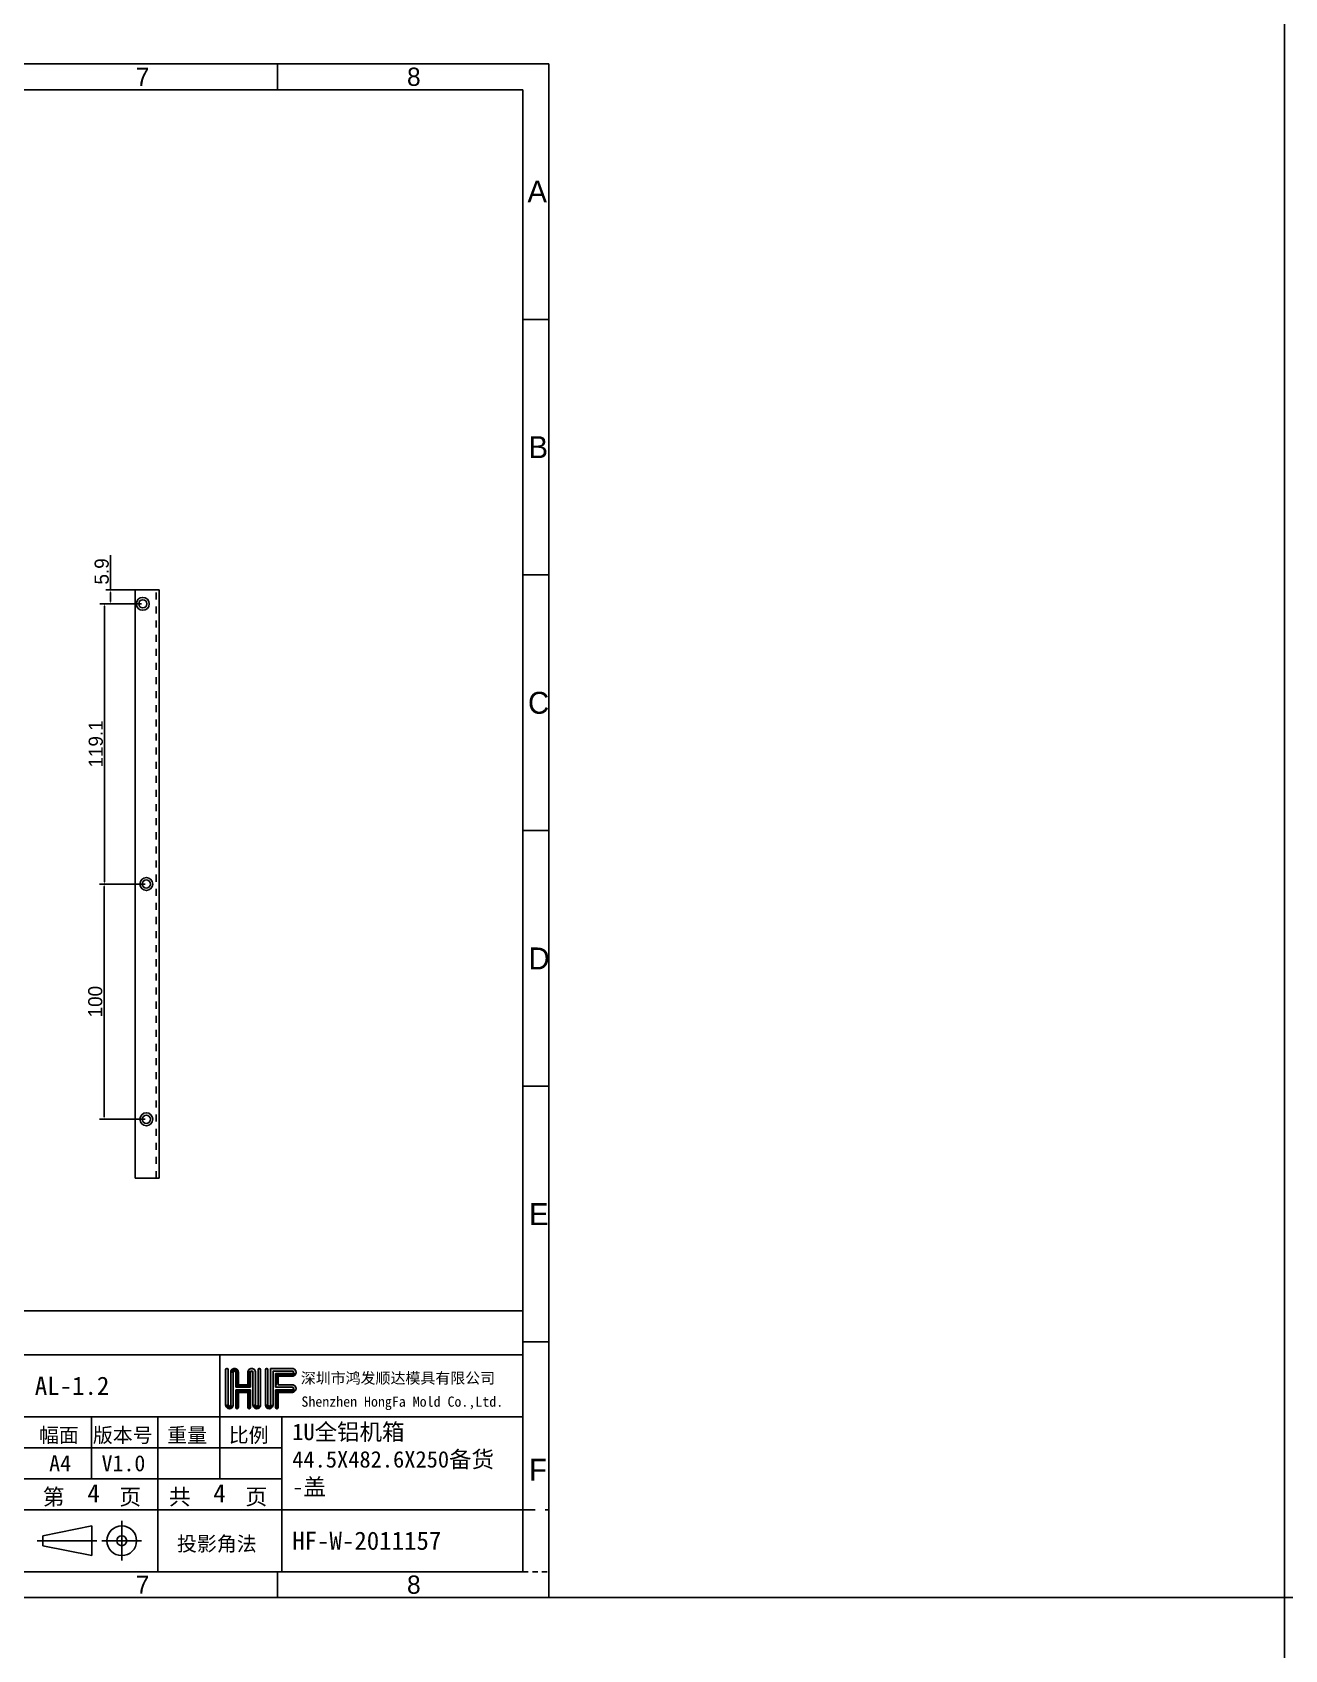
# Model space of a CAD drawing. Header units: millimetres. Extents: x 34287 to 41869, y -1912 to 663.
# Drawn here: x 41337 to 41869, y -1037 to -349 of the extents above; entities that cross this region are included whole.
import ezdxf
from ezdxf.enums import TextEntityAlignment as Align

# ---------------------------------------------------------------- set-up
doc = ezdxf.new("R2010")
doc.units = ezdxf.units.MM
doc.header["$PDMODE"] = 3
doc.header["$PDSIZE"] = 0.3125
doc.linetypes.add('DASHED', pattern=[0.2, 0.1, -0.1])
doc.linetypes.add('JIS_02_0.7', pattern=[1.35, 0.75, -0.6])
doc.layers.get('0').update_dxf_attribs({"linetype": 'CONTINUOUS'})
doc.layers.get('Defpoints').update_dxf_attribs({"linetype": 'CONTINUOUS'})
for name, color, linetype in [('2-HF-1612008-002_DXF_FORMAT', 7, 'CONTINUOUS'), ('图框', 7, 'CONTINUOUS'), ('打印', 7, 'CONTINUOUS')]:
    doc.layers.add(name, color=color, linetype=linetype)
doc.styles.add('MtXpl_', font='')
doc.styles.get("Standard").update_dxf_attribs({"font": ''})
doc.styles.add('TEXTSTYLE_2', font='')
doc.styles.add('TEXTSTYLE_3', font='')
doc.styles.add('TEXTSTYLE_4', font='')
doc.styles.get('MtXpl_').set_extended_font_data('SimSun')
doc.styles.get('Standard').set_extended_font_data('changfangsong')
doc.styles.get('TEXTSTYLE_2').set_extended_font_data('FangSong')
doc.styles.get('TEXTSTYLE_3').set_extended_font_data('CHANGFANGSONG')
doc.styles.get('TEXTSTYLE_4').set_extended_font_data('FangSong')
doc.dimstyles.new('DIMSTYLE_6', dxfattribs={"dimtxt": 4, "dimasz": 1, "dimexe": 2, "dimexo": 0.5, "dimgap": 0.75, "dimtad": 1, "dimdsep": 46, "dimtxsty": 'Standard', "dimblk": '_FILLED', "dimcen": 0, "dimclrd": 5, "dimclre": 5, "dimadec": 0, "dimazin": 0, "dimtp": 0.1, "dimtm": 0.1, "dimtfac": 1, "dimtofl": 0, "dimtmove": 0, "dimatfit": 3, "dimldrblk": '_FILLED', "dimfxl": 0, "dimtolj": 1, "dimarcsym": 0})

# ---------------------------------------------------------------- blocks, each defined once
blk = doc.blocks.new('_FILLED')
at = {"color": 0, "linetype": 'ByBlock'}
blk.add_solid([(0, 0), (-1, 0.2), (-1, -0.2)], dxfattribs=at)
blk = doc.blocks.new('*D61')
at = {"color": 5, "linetype": 'ByBlock', "lineweight": -2, "ltscale": 3}
for p, q in [((41369.95, -586.23), (41369.95, -571.44)), ((41382.87, -586.23), (41367.95, -586.23)), ((41369.95, -591.13), (41369.95, -587.23)), ((41374.04, -592.13), (41367.95, -592.13))]:
    blk.add_line(p, q, dxfattribs=at)
at = {"layer": 'Defpoints', "color": 0, "linetype": 'ByBlock', "lineweight": -3, "ltscale": 3}
for p in [(41369.95, -586.23), (41383.37, -586.23), (41374.54, -592.13)]:
    blk.add_point(p, dxfattribs=at)
at = {"color": 5, "linetype": 'ByBlock', "lineweight": -2, "ltscale": 3}
for p, rotation in [((41369.95, -586.23), 90), ((41369.95, -592.13), 270)]:
    blk.add_blockref('_FILLED', p, dxfattribs=dict(at, rotation=rotation))
at = {"color": 0, "linetype": 'ByBlock', "lineweight": -3, "ltscale": 3, "insert": (41366.2, -578.34), "char_height": 6, "attachment_point": 5, "rotation": 90}
blk.add_mtext('\\A1;5.9', dxfattribs=at)
blk = doc.blocks.new('图框')
at = {"layer": '2-HF-1612008-002_DXF_FORMAT', "linetype": 'Continuous'}
for points in [[(607.06, 75.27), (607.12, 75.26), (607.17, 75.25), (607.22, 75.23), (607.27, 75.21), (607.32, 75.18), (607.36, 75.14), (607.39, 75.1), (607.42, 75.06), (607.45, 75.01), (607.47, 74.96), (607.48, 74.9), (607.48, 74.85), (607.48, 63.33), (606.65, 63.16), (606.64, 63.33), (606.64, 74.85), (606.64, 74.9), (606.65, 74.96), (606.67, 75.01), (606.7, 75.06), (606.73, 75.1), (606.76, 75.14), (606.81, 75.18), (606.85, 75.21), (606.9, 75.23), (606.95, 75.25), (607.01, 75.26)], [(609.33, 74.34), (609.28, 74.3), (608.33, 74.17), (608.36, 74.33), (609.53, 74.42), (609.47, 74.41), (609.42, 74.39), (609.37, 74.37)], [(609.58, 75.27), (609.75, 75.26), (609.91, 75.22), (610.06, 75.17), (610.21, 75.1), (610.35, 75.01), (610.47, 74.9), (610.58, 74.77), (610.67, 74.64), (610.74, 74.49), (610.8, 74.33), (610.83, 74.17), (610.84, 74.01), (610, 69.09), (610, 74.01), (610, 74.06), (609.99, 74.12), (609.97, 74.17), (609.94, 74.22), (609.91, 74.26), (609.88, 74.3), (609.84, 74.34), (609.79, 74.37), (609.74, 74.39), (609.69, 74.41), (609.64, 74.42), (609.58, 74.43), (609.53, 74.42), (608.36, 74.33), (608.42, 74.49), (608.49, 74.64), (608.58, 74.77), (608.69, 74.9), (608.81, 75.01), (608.95, 75.1), (609.1, 75.17), (609.25, 75.22), (609.42, 75.26)], [(614.97, 74.34), (614.92, 74.3), (613.97, 74.17), (614, 74.33), (615.17, 74.42), (615.11, 74.41), (615.06, 74.39), (615.01, 74.37)], [(615.22, 75.27), (615.39, 75.26), (615.55, 75.22), (615.7, 75.17), (615.85, 75.1), (615.99, 75.01), (616.11, 74.9), (616.22, 74.77), (616.31, 74.64), (616.38, 74.49), (616.44, 74.33), (616.47, 74.17), (616.48, 74.01), (616.48, 63.33), (615.65, 63.16), (615.64, 63.33), (615.64, 74.01), (615.64, 74.06), (615.63, 74.12), (615.61, 74.17), (615.58, 74.22), (615.55, 74.26), (615.52, 74.3), (615.48, 74.34), (615.43, 74.37), (615.38, 74.39), (615.33, 74.41), (615.28, 74.42), (615.22, 74.43), (615.17, 74.42), (614, 74.33), (614.06, 74.49), (614.13, 74.64), (614.22, 74.77), (614.33, 74.9), (614.45, 75.01), (614.59, 75.1), (614.74, 75.17), (614.89, 75.22), (615.06, 75.26)], [(617.74, 75.27), (617.8, 75.26), (617.85, 75.25), (617.9, 75.23), (617.95, 75.21), (618, 75.18), (618.04, 75.14), (618.07, 75.1), (618.1, 75.06), (618.13, 75.01), (618.15, 74.96), (618.16, 74.9), (618.16, 74.85), (618.16, 63.33), (618.15, 63.16), (618.12, 63), (618.06, 62.84), (616.96, 62.91), (617.01, 62.92), (617.06, 62.94), (617.11, 62.96), (617.16, 62.99), (617.2, 63.03), (617.23, 63.07), (617.26, 63.12), (617.29, 63.17), (617.31, 63.22), (617.32, 63.27), (617.32, 63.33), (617.32, 74.85), (617.32, 74.9), (617.33, 74.96), (617.35, 75.01), (617.38, 75.06), (617.41, 75.1), (617.44, 75.14), (617.49, 75.18), (617.53, 75.21), (617.58, 75.23), (617.63, 75.25), (617.69, 75.26)], [(620.14, 75.27), (620.2, 75.26), (620.25, 75.25), (620.3, 75.23), (620.35, 75.21), (620.4, 75.18), (620.44, 75.14), (620.47, 75.1), (620.5, 75.06), (620.53, 75.01), (620.55, 74.96), (620.56, 74.9), (620.56, 74.85), (620.56, 63.33), (619.73, 63.16), (619.72, 63.33), (619.72, 74.85), (619.72, 74.9), (619.73, 74.96), (619.75, 75.01), (619.78, 75.06), (619.81, 75.1), (619.84, 75.14), (619.89, 75.18), (619.93, 75.21), (619.98, 75.23), (620.03, 75.25), (620.09, 75.26)], [(622.24, 74.43), (622.24, 63.33), (622.23, 63.16), (621.34, 63.12), (621.37, 63.17), (621.39, 63.22), (621.4, 63.27), (621.4, 63.33), (621.4, 75.27), (628.54, 75.27), (628.71, 75.26), (628.87, 75.22), (629.02, 75.17), (629.17, 75.1), (629.31, 75.01), (629.43, 74.9), (629.54, 74.77), (629.63, 74.64), (629.71, 74.49), (629.76, 74.33), (629.79, 74.17), (629.8, 74.01), (629.79, 73.84), (629.76, 73.68), (629.71, 73.52), (628.6, 73.59), (628.65, 73.6), (628.7, 73.62), (628.75, 73.64), (628.8, 73.67), (628.84, 73.71), (628.87, 73.75), (628.91, 73.8), (628.93, 73.85), (628.95, 73.9), (628.96, 73.95), (628.96, 74.01), (628.96, 74.06), (628.95, 74.12), (628.93, 74.17), (628.91, 74.22), (628.87, 74.26), (628.84, 74.3), (628.8, 74.34), (628.75, 74.37), (628.7, 74.39), (628.65, 74.41), (628.6, 74.42), (628.54, 74.43)], [(609.16, 74.06), (609.16, 74.01), (609.16, 63.33), (609.15, 63.16), (609.12, 63), (609.06, 62.84), (607.96, 62.91), (608.01, 62.92), (608.06, 62.94), (608.11, 62.96), (608.16, 62.99), (608.2, 63.03), (608.23, 63.07), (608.26, 63.12), (608.29, 63.17), (608.31, 63.22), (608.32, 63.27), (608.32, 63.33), (608.32, 74.01), (609.19, 74.17), (609.17, 74.12)], [(609.22, 74.22), (609.19, 74.17), (608.32, 74.01), (608.33, 74.17), (609.28, 74.3), (609.25, 74.26)], [(613.96, 69.93), (614.8, 69.09), (610, 69.09), (610.84, 74.01), (610.84, 69.93)], [(614.86, 74.22), (614.83, 74.17), (613.96, 74.01), (613.97, 74.17), (614.92, 74.3), (614.89, 74.26)], [(614.8, 74.06), (614.8, 74.01), (614.8, 69.09), (613.96, 69.93), (613.96, 74.01), (614.83, 74.17), (614.81, 74.12)], [(628.54, 73.59), (628.6, 73.59), (629.71, 73.52), (623.92, 72.75), (623.08, 69.09), (623.08, 73.59)], [(629.71, 69.15), (629.76, 68.99), (629.79, 68.83), (629.8, 68.67), (629.79, 68.5), (629.76, 68.34), (629.71, 68.18), (628.6, 68.25), (628.65, 68.26), (628.7, 68.28), (628.75, 68.3), (628.8, 68.33), (628.84, 68.37), (628.87, 68.41), (628.91, 68.46), (628.93, 68.51), (628.95, 68.56), (628.96, 68.61), (628.96, 68.67), (628.96, 68.72), (628.95, 68.78), (628.93, 68.83), (628.91, 68.88), (628.87, 68.92), (628.84, 68.96), (628.8, 69), (628.75, 69.03), (628.7, 69.05), (628.65, 69.07), (628.6, 69.08), (628.54, 69.09), (623.08, 69.09), (623.92, 72.75), (623.92, 69.93), (628.54, 69.93), (628.71, 69.92), (628.87, 69.88), (629.02, 69.83), (629.17, 69.76), (629.31, 69.67), (629.43, 69.56), (629.54, 69.43), (629.63, 69.3)], [(628.71, 72.76), (628.54, 72.75), (623.92, 72.75), (629.71, 73.52), (629.63, 73.38), (629.54, 73.24), (629.43, 73.12), (629.31, 73.01), (629.17, 72.92), (629.02, 72.84), (628.87, 72.79)], [(614.8, 68.25), (614.8, 62.49), (614.8, 62.43), (614.79, 62.38), (614.77, 62.33), (614.74, 62.28), (614.71, 62.23), (614.68, 62.19), (614.64, 62.15), (614.59, 62.12), (614.54, 62.1), (614.49, 62.08), (614.27, 62.08), (614.22, 62.1), (614.17, 62.12), (614.13, 62.15), (614.08, 62.19), (614.05, 62.23), (614.02, 62.28), (613.99, 62.33), (613.97, 62.38), (613.96, 62.43), (613.96, 62.49), (613.96, 67.41), (610.84, 67.41), (610.84, 62.49), (610.84, 62.43), (610.83, 62.38), (610.81, 62.33), (610.78, 62.28), (610.75, 62.23), (610.72, 62.19), (610.68, 62.15), (610.63, 62.12), (610.58, 62.1), (610.53, 62.08), (610.37, 62.07), (610.31, 62.08), (610.26, 62.1), (610.21, 62.12), (610.17, 62.15), (610.12, 62.19), (610.09, 62.23), (610.06, 62.28), (610.03, 62.33), (610.01, 62.38), (610, 62.43), (610, 62.49), (610, 68.25)], [(628.54, 68.25), (628.6, 68.25), (629.71, 68.18), (623.92, 67.41), (623.92, 62.49), (623.92, 62.43), (623.91, 62.38), (623.89, 62.33), (623.86, 62.28), (623.83, 62.23), (623.8, 62.19), (623.76, 62.15), (623.71, 62.12), (623.66, 62.1), (623.61, 62.08), (623.56, 62.07), (623.5, 62.07), (623.45, 62.07), (623.39, 62.08), (623.34, 62.1), (623.29, 62.12), (623.25, 62.15), (623.2, 62.19), (623.17, 62.23), (623.14, 62.28), (623.11, 62.33), (623.09, 62.38), (623.08, 62.43), (623.08, 62.49), (623.08, 68.25)], [(628.71, 67.42), (628.54, 67.41), (623.92, 67.41), (629.71, 68.18), (629.63, 68.04), (629.54, 67.9), (629.43, 67.78), (629.31, 67.67), (629.17, 67.58), (629.02, 67.5), (628.87, 67.45)], [(607.51, 63.17), (607.54, 63.12), (606.68, 63), (606.65, 63.16), (607.48, 63.33), (607.48, 63.27), (607.49, 63.22)], [(607.6, 63.03), (607.65, 62.99), (606.74, 62.84), (606.68, 63), (607.54, 63.12), (607.57, 63.07)], [(607.9, 62.91), (607.96, 62.91), (609.06, 62.84), (608.99, 62.7), (608.9, 62.56), (608.79, 62.44), (608.67, 62.33), (608.53, 62.24), (608.38, 62.16), (608.23, 62.11), (608.07, 62.08), (607.9, 62.07), (607.74, 62.08), (607.57, 62.11), (607.42, 62.16), (607.27, 62.24), (607.13, 62.33), (607.01, 62.44), (606.9, 62.56), (606.81, 62.7), (606.74, 62.84), (607.65, 62.99), (607.69, 62.96), (607.74, 62.94), (607.79, 62.92), (607.85, 62.91)], [(614.33, 62.07), (614.27, 62.08), (614.49, 62.08), (614.44, 62.07), (614.38, 62.07)], [(616.51, 63.17), (616.54, 63.12), (615.68, 63), (615.65, 63.16), (616.48, 63.33), (616.48, 63.27), (616.49, 63.22)], [(616.6, 63.03), (616.65, 62.99), (615.74, 62.84), (615.68, 63), (616.54, 63.12), (616.57, 63.07)], [(616.9, 62.91), (616.96, 62.91), (618.06, 62.84), (617.99, 62.7), (617.9, 62.56), (617.79, 62.44), (617.67, 62.33), (617.53, 62.24), (617.38, 62.16), (617.23, 62.11), (617.07, 62.08), (616.9, 62.07), (616.74, 62.08), (616.57, 62.11), (616.42, 62.16), (616.27, 62.24), (616.13, 62.33), (616.01, 62.44), (615.9, 62.56), (615.81, 62.7), (615.74, 62.84), (616.65, 62.99), (616.69, 62.96), (616.74, 62.94), (616.79, 62.92), (616.85, 62.91)], [(620.59, 63.17), (620.62, 63.12), (619.76, 63), (619.73, 63.16), (620.56, 63.33), (620.56, 63.27), (620.57, 63.22)], [(620.68, 63.03), (620.73, 62.99), (619.82, 62.84), (619.76, 63), (620.62, 63.12), (620.65, 63.07)], [(620.98, 62.91), (621.04, 62.91), (622.14, 62.84), (622.07, 62.7), (621.98, 62.56), (621.87, 62.44), (621.75, 62.33), (621.61, 62.24), (621.46, 62.16), (621.31, 62.11), (621.15, 62.08), (620.98, 62.07), (620.82, 62.08), (620.65, 62.11), (620.5, 62.16), (620.35, 62.24), (620.21, 62.33), (620.09, 62.44), (619.98, 62.56), (619.89, 62.7), (619.82, 62.84), (620.73, 62.99), (620.77, 62.96), (620.82, 62.94), (620.87, 62.92), (620.93, 62.91)], [(621.34, 63.12), (622.23, 63.16), (622.2, 63), (622.14, 62.84), (621.04, 62.91), (621.09, 62.92), (621.14, 62.94), (621.19, 62.96), (621.24, 62.99), (621.28, 63.03), (621.31, 63.07)]]:
    blk.add_hatch(color=1, dxfattribs=at).paths.add_polyline_path(points)
at = {"layer": '2-HF-1612008-002_DXF_FORMAT', "color": 1, "linetype": 'Continuous'}
for p, q in [((606.64, 74.9), (606.65, 74.96)), ((606.64, 74.85), (606.64, 74.9)), ((606.64, 74.85), (606.64, 63.33)), ((606.64, 63.33), (606.64, 74.85)), ((606.65, 74.96), (606.67, 75.01)), ((606.67, 75.01), (606.7, 75.06)), ((606.7, 75.06), (606.73, 75.1)), ((606.73, 75.1), (606.76, 75.14)), ((606.76, 75.14), (606.81, 75.18)), ((606.81, 75.18), (606.85, 75.21)), ((606.85, 75.21), (606.9, 75.23)), ((606.9, 75.23), (606.95, 75.25)), ((606.95, 75.25), (607.01, 75.26)), ((607.01, 75.26), (607.06, 75.27)), ((607.06, 75.27), (607.12, 75.26)), ((607.12, 75.26), (607.17, 75.25)), ((607.17, 75.25), (607.22, 75.23)), ((607.22, 75.23), (607.27, 75.21)), ((607.27, 75.21), (607.32, 75.18)), ((607.32, 75.18), (607.36, 75.14)), ((607.36, 75.14), (607.39, 75.1)), ((607.39, 75.1), (607.42, 75.06)), ((607.42, 75.06), (607.45, 75.01)), ((607.45, 75.01), (607.47, 74.96)), ((607.47, 74.96), (607.48, 74.9)), ((607.48, 74.9), (607.48, 74.85)), ((607.48, 74.85), (607.48, 63.33)), ((607.48, 74.85), (607.48, 63.33)), ((608.36, 74.33), (608.42, 74.49)), ((609.53, 74.42), (608.36, 74.33)), ((608.36, 74.33), (609.53, 74.42)), ((608.42, 74.49), (608.49, 74.64)), ((608.49, 74.64), (608.58, 74.77)), ((608.58, 74.77), (608.69, 74.9)), ((608.69, 74.9), (608.81, 75.01)), ((608.81, 75.01), (608.95, 75.1)), ((608.95, 75.1), (609.1, 75.17)), ((609.1, 75.17), (609.25, 75.22)), ((609.25, 75.22), (609.42, 75.26)), ((609.42, 75.26), (609.58, 75.27)), ((609.47, 74.41), (609.42, 74.39)), ((609.53, 74.42), (609.47, 74.41)), ((609.58, 74.43), (609.53, 74.42)), ((609.58, 75.27), (609.75, 75.26)), ((609.64, 74.42), (609.58, 74.43)), ((609.69, 74.41), (609.64, 74.42)), ((609.74, 74.39), (609.69, 74.41)), ((609.75, 75.26), (609.91, 75.22)), ((609.91, 75.22), (610.06, 75.17)), ((610.06, 75.17), (610.21, 75.1)), ((610.21, 75.1), (610.35, 75.01)), ((610.35, 75.01), (610.47, 74.9)), ((610.47, 74.9), (610.58, 74.77)), ((610.58, 74.77), (610.67, 74.64)), ((610.67, 74.64), (610.74, 74.49)), ((610.74, 74.49), (610.8, 74.33)), ((614, 74.33), (614.06, 74.49)), ((615.17, 74.42), (614, 74.33)), ((614, 74.33), (615.17, 74.42)), ((614.06, 74.49), (614.13, 74.64)), ((614.13, 74.64), (614.22, 74.77)), ((614.22, 74.77), (614.33, 74.9)), ((614.33, 74.9), (614.45, 75.01)), ((614.45, 75.01), (614.59, 75.1)), ((614.59, 75.1), (614.74, 75.17)), ((614.74, 75.17), (614.89, 75.22)), ((614.89, 75.22), (615.06, 75.26)), ((615.06, 75.26), (615.22, 75.27)), ((615.11, 74.41), (615.06, 74.39)), ((615.17, 74.42), (615.11, 74.41)), ((615.22, 74.43), (615.17, 74.42)), ((615.22, 75.27), (615.39, 75.26)), ((615.28, 74.42), (615.22, 74.43)), ((615.33, 74.41), (615.28, 74.42)), ((615.38, 74.39), (615.33, 74.41)), ((615.39, 75.26), (615.55, 75.22)), ((615.55, 75.22), (615.7, 75.17)), ((615.7, 75.17), (615.85, 75.1)), ((615.85, 75.1), (615.99, 75.01)), ((615.99, 75.01), (616.11, 74.9)), ((616.11, 74.9), (616.22, 74.77)), ((616.22, 74.77), (616.31, 74.64)), ((616.31, 74.64), (616.38, 74.49)), ((616.38, 74.49), (616.44, 74.33)), ((617.32, 74.9), (617.33, 74.96)), ((617.32, 74.85), (617.32, 74.9)), ((617.32, 74.85), (617.32, 63.33)), ((617.32, 63.33), (617.32, 74.85)), ((617.33, 74.96), (617.35, 75.01)), ((617.35, 75.01), (617.38, 75.06)), ((617.38, 75.06), (617.41, 75.1)), ((617.41, 75.1), (617.44, 75.14)), ((617.44, 75.14), (617.49, 75.18)), ((617.49, 75.18), (617.53, 75.21)), ((617.53, 75.21), (617.58, 75.23)), ((617.58, 75.23), (617.63, 75.25)), ((617.63, 75.25), (617.69, 75.26)), ((617.69, 75.26), (617.74, 75.27)), ((617.74, 75.27), (617.8, 75.26)), ((617.8, 75.26), (617.85, 75.25)), ((617.85, 75.25), (617.9, 75.23)), ((617.9, 75.23), (617.95, 75.21)), ((617.95, 75.21), (618, 75.18)), ((618, 75.18), (618.04, 75.14)), ((618.04, 75.14), (618.07, 75.1)), ((618.07, 75.1), (618.1, 75.06)), ((618.1, 75.06), (618.13, 75.01)), ((618.13, 75.01), (618.15, 74.96)), ((618.15, 74.96), (618.16, 74.9)), ((618.16, 74.9), (618.16, 74.85)), ((618.16, 74.85), (618.16, 63.33)), ((618.16, 74.85), (618.16, 63.33)), ((619.72, 74.9), (619.73, 74.96)), ((619.72, 74.85), (619.72, 74.9)), ((619.72, 74.85), (619.72, 63.33)), ((619.72, 63.33), (619.72, 74.85)), ((619.73, 74.96), (619.75, 75.01)), ((619.75, 75.01), (619.78, 75.06)), ((619.78, 75.06), (619.81, 75.1)), ((619.81, 75.1), (619.84, 75.14)), ((619.84, 75.14), (619.89, 75.18)), ((619.89, 75.18), (619.93, 75.21)), ((619.93, 75.21), (619.98, 75.23)), ((619.98, 75.23), (620.03, 75.25)), ((620.03, 75.25), (620.09, 75.26)), ((620.09, 75.26), (620.14, 75.27)), ((620.14, 75.27), (620.2, 75.26)), ((620.2, 75.26), (620.25, 75.25)), ((620.25, 75.25), (620.3, 75.23)), ((620.3, 75.23), (620.35, 75.21)), ((620.35, 75.21), (620.4, 75.18)), ((620.4, 75.18), (620.44, 75.14)), ((620.44, 75.14), (620.47, 75.1)), ((620.47, 75.1), (620.5, 75.06)), ((620.5, 75.06), (620.53, 75.01)), ((620.53, 75.01), (620.55, 74.96)), ((620.55, 74.96), (620.56, 74.9)), ((620.56, 74.9), (620.56, 74.85)), ((620.56, 74.85), (620.56, 63.33)), ((620.56, 74.85), (620.56, 63.33)), ((621.4, 63.33), (621.4, 75.27)), ((621.4, 75.27), (628.54, 75.27)), ((621.4, 63.33), (621.4, 75.27)), ((621.4, 75.27), (628.54, 75.27)), ((628.54, 74.43), (622.24, 74.43)), ((622.24, 63.33), (622.24, 74.43)), ((622.24, 74.43), (622.24, 63.33)), ((628.54, 74.43), (622.24, 74.43)), ((628.54, 75.27), (628.71, 75.26)), ((628.6, 74.42), (628.54, 74.43)), ((628.65, 74.41), (628.6, 74.42)), ((628.7, 74.39), (628.65, 74.41)), ((628.71, 75.26), (628.87, 75.22)), ((628.87, 75.22), (629.02, 75.17)), ((629.02, 75.17), (629.17, 75.1)), ((629.17, 75.1), (629.31, 75.01)), ((629.31, 75.01), (629.43, 74.9)), ((629.43, 74.9), (629.54, 74.77)), ((629.54, 74.77), (629.63, 74.64)), ((629.63, 74.64), (629.71, 74.49)), ((629.71, 74.49), (629.76, 74.33)), ((609.19, 74.17), (608.32, 74.01)), ((608.32, 74.01), (608.33, 74.17)), ((608.32, 74.01), (609.19, 74.17)), ((608.32, 63.33), (608.32, 74.01)), ((608.32, 63.33), (608.32, 74.01)), ((608.33, 74.17), (608.36, 74.33)), ((609.28, 74.3), (608.33, 74.17)), ((608.33, 74.17), (609.28, 74.3)), ((609.17, 74.12), (609.16, 74.06)), ((609.16, 74.06), (609.16, 74.01)), ((609.16, 63.33), (609.16, 74.01)), ((609.16, 74.01), (609.16, 63.33)), ((609.19, 74.17), (609.17, 74.12)), ((609.22, 74.22), (609.19, 74.17)), ((609.25, 74.26), (609.22, 74.22)), ((609.28, 74.3), (609.25, 74.26)), ((609.33, 74.34), (609.28, 74.3)), ((609.37, 74.37), (609.33, 74.34)), ((609.42, 74.39), (609.37, 74.37)), ((609.79, 74.37), (609.74, 74.39)), ((609.84, 74.34), (609.79, 74.37)), ((609.88, 74.3), (609.84, 74.34)), ((609.91, 74.26), (609.88, 74.3)), ((609.94, 74.22), (609.91, 74.26)), ((609.97, 74.17), (609.94, 74.22)), ((609.99, 74.12), (609.97, 74.17)), ((610, 74.06), (609.99, 74.12)), ((610, 74.01), (610, 74.06)), ((610, 74.01), (610, 69.09)), ((610.84, 74.01), (610, 69.09)), ((610, 69.09), (610, 74.01)), ((610, 69.09), (610.84, 74.01)), ((610.8, 74.33), (610.83, 74.17)), ((610.83, 74.17), (610.84, 74.01)), ((610.84, 74.01), (610.84, 69.93)), ((610.84, 74.01), (610.84, 69.93)), ((610.84, 69.93), (613.96, 69.93)), ((610.84, 69.93), (613.96, 69.93)), ((614.83, 74.17), (613.96, 74.01)), ((613.96, 74.01), (613.97, 74.17)), ((613.96, 74.01), (614.83, 74.17)), ((613.96, 74.01), (613.96, 69.93)), ((613.96, 69.93), (613.96, 74.01)), ((614.8, 69.09), (613.96, 69.93)), ((613.96, 69.93), (614.8, 69.09)), ((613.97, 74.17), (614, 74.33)), ((614.92, 74.3), (613.97, 74.17)), ((613.97, 74.17), (614.92, 74.3)), ((614.81, 74.12), (614.8, 74.06)), ((614.8, 74.06), (614.8, 74.01)), ((614.8, 74.01), (614.8, 69.09)), ((614.8, 74.01), (614.8, 69.09)), ((614.83, 74.17), (614.81, 74.12)), ((614.86, 74.22), (614.83, 74.17)), ((614.89, 74.26), (614.86, 74.22)), ((614.92, 74.3), (614.89, 74.26)), ((614.97, 74.34), (614.92, 74.3)), ((615.01, 74.37), (614.97, 74.34)), ((615.06, 74.39), (615.01, 74.37)), ((615.43, 74.37), (615.38, 74.39)), ((615.48, 74.34), (615.43, 74.37)), ((615.52, 74.3), (615.48, 74.34)), ((615.55, 74.26), (615.52, 74.3)), ((615.58, 74.22), (615.55, 74.26)), ((615.61, 74.17), (615.58, 74.22)), ((615.63, 74.12), (615.61, 74.17)), ((615.64, 74.06), (615.63, 74.12)), ((615.64, 74.01), (615.64, 74.06)), ((615.64, 63.33), (615.64, 74.01)), ((615.64, 63.33), (615.64, 74.01)), ((616.44, 74.33), (616.47, 74.17)), ((616.47, 74.17), (616.48, 74.01)), ((616.48, 63.33), (616.48, 74.01)), ((616.48, 74.01), (616.48, 63.33)), ((628.54, 73.59), (623.08, 73.59)), ((623.08, 73.59), (623.08, 69.09)), ((623.08, 69.09), (623.08, 73.59)), ((623.08, 73.59), (628.54, 73.59)), ((623.92, 72.75), (623.08, 69.09)), ((623.08, 69.09), (623.92, 72.75)), ((629.71, 73.52), (623.92, 72.75)), ((623.92, 72.75), (629.71, 73.52)), ((628.54, 72.75), (623.92, 72.75)), ((623.92, 72.75), (623.92, 69.93)), ((628.54, 72.75), (623.92, 72.75)), ((623.92, 72.75), (623.92, 69.93)), ((623.92, 69.93), (628.54, 69.93)), ((623.92, 69.93), (628.54, 69.93)), ((628.54, 73.59), (628.6, 73.59)), ((628.71, 72.76), (628.54, 72.75)), ((628.54, 69.93), (628.71, 69.92)), ((628.6, 73.59), (628.65, 73.6)), ((629.71, 73.52), (628.6, 73.59)), ((628.6, 73.59), (629.71, 73.52)), ((628.65, 73.6), (628.7, 73.62)), ((628.75, 74.37), (628.7, 74.39)), ((628.7, 73.62), (628.75, 73.64)), ((628.87, 72.79), (628.71, 72.76)), ((628.71, 69.92), (628.87, 69.88)), ((628.8, 74.34), (628.75, 74.37)), ((628.75, 73.64), (628.8, 73.67)), ((628.84, 74.3), (628.8, 74.34)), ((628.8, 73.67), (628.84, 73.71)), ((628.87, 74.26), (628.84, 74.3)), ((628.84, 73.71), (628.87, 73.75)), ((628.91, 74.22), (628.87, 74.26)), ((628.87, 73.75), (628.91, 73.8)), ((629.02, 72.84), (628.87, 72.79)), ((628.87, 69.88), (629.02, 69.83)), ((628.93, 74.17), (628.91, 74.22)), ((628.91, 73.8), (628.93, 73.85)), ((628.95, 74.12), (628.93, 74.17)), ((628.93, 73.85), (628.95, 73.9)), ((628.96, 74.06), (628.95, 74.12)), ((628.95, 73.9), (628.96, 73.95)), ((628.96, 74.01), (628.96, 74.06)), ((628.96, 73.95), (628.96, 74.01)), ((629.17, 72.92), (629.02, 72.84)), ((629.02, 69.83), (629.17, 69.76)), ((629.31, 73.01), (629.17, 72.92)), ((629.17, 69.76), (629.31, 69.67)), ((629.43, 73.12), (629.31, 73.01)), ((629.31, 69.67), (629.43, 69.56)), ((629.54, 73.24), (629.43, 73.12)), ((629.43, 69.56), (629.54, 69.43)), ((629.63, 73.38), (629.54, 73.24)), ((629.54, 69.43), (629.63, 69.3)), ((629.71, 73.52), (629.63, 73.38)), ((629.63, 69.3), (629.71, 69.15)), ((629.76, 73.68), (629.71, 73.52)), ((629.71, 69.15), (629.76, 68.99)), ((629.76, 74.33), (629.79, 74.17)), ((629.79, 73.84), (629.76, 73.68)), ((629.79, 74.17), (629.8, 74.01)), ((629.8, 74.01), (629.79, 73.84)), ((610, 69.09), (614.8, 69.09)), ((614.8, 69.09), (610, 69.09)), ((610, 68.25), (614.8, 68.25)), ((610, 62.49), (610, 68.25)), ((610, 62.49), (610, 68.25)), ((610, 68.25), (614.8, 68.25)), ((610.84, 67.41), (613.96, 67.41)), ((610.84, 62.49), (610.84, 67.41)), ((613.96, 67.41), (610.84, 67.41)), ((610.84, 67.41), (610.84, 62.49)), ((613.96, 62.49), (613.96, 67.41)), ((613.96, 62.49), (613.96, 67.41)), ((614.8, 62.49), (614.8, 68.25)), ((614.8, 68.25), (614.8, 62.49)), ((623.08, 69.09), (628.54, 69.09)), ((628.54, 69.09), (623.08, 69.09)), ((623.08, 68.25), (628.54, 68.25)), ((623.08, 68.25), (623.08, 62.49)), ((623.08, 62.49), (623.08, 68.25)), ((623.08, 68.25), (628.54, 68.25)), ((629.71, 68.18), (623.92, 67.41)), ((623.92, 67.41), (629.71, 68.18)), ((623.92, 67.41), (628.54, 67.41)), ((623.92, 67.41), (623.92, 62.49)), ((623.92, 67.41), (623.92, 62.49)), ((628.54, 67.41), (623.92, 67.41)), ((628.6, 69.08), (628.54, 69.09)), ((628.54, 68.25), (628.6, 68.25)), ((628.71, 67.42), (628.54, 67.41)), ((628.65, 69.07), (628.6, 69.08)), ((628.6, 68.25), (628.65, 68.26)), ((629.71, 68.18), (628.6, 68.25)), ((628.6, 68.25), (629.71, 68.18)), ((628.7, 69.05), (628.65, 69.07)), ((628.65, 68.26), (628.7, 68.28)), ((628.75, 69.03), (628.7, 69.05)), ((628.7, 68.28), (628.75, 68.3)), ((628.87, 67.45), (628.71, 67.42)), ((628.8, 69), (628.75, 69.03)), ((628.75, 68.3), (628.8, 68.33)), ((628.84, 68.96), (628.8, 69)), ((628.8, 68.33), (628.84, 68.37)), ((628.87, 68.92), (628.84, 68.96)), ((628.84, 68.37), (628.87, 68.41)), ((628.91, 68.88), (628.87, 68.92)), ((628.87, 68.41), (628.91, 68.46)), ((629.02, 67.5), (628.87, 67.45)), ((628.93, 68.83), (628.91, 68.88)), ((628.91, 68.46), (628.93, 68.51)), ((628.95, 68.78), (628.93, 68.83)), ((628.93, 68.51), (628.95, 68.56)), ((628.96, 68.72), (628.95, 68.78)), ((628.95, 68.56), (628.96, 68.61)), ((628.96, 68.67), (628.96, 68.72)), ((628.96, 68.61), (628.96, 68.67)), ((629.17, 67.58), (629.02, 67.5)), ((629.31, 67.67), (629.17, 67.58)), ((629.43, 67.78), (629.31, 67.67)), ((629.54, 67.9), (629.43, 67.78)), ((629.63, 68.04), (629.54, 67.9)), ((629.71, 68.18), (629.63, 68.04)), ((629.76, 68.34), (629.71, 68.18)), ((629.76, 68.99), (629.79, 68.83)), ((629.79, 68.5), (629.76, 68.34)), ((629.79, 68.83), (629.8, 68.67)), ((629.8, 68.67), (629.79, 68.5)), ((606.65, 63.16), (606.64, 63.33)), ((607.48, 63.33), (606.65, 63.16)), ((606.65, 63.16), (607.48, 63.33)), ((606.68, 63), (606.65, 63.16)), ((607.54, 63.12), (606.68, 63)), ((606.68, 63), (607.54, 63.12)), ((606.74, 62.84), (606.68, 63)), ((607.65, 62.99), (606.74, 62.84)), ((606.74, 62.84), (607.65, 62.99)), ((606.81, 62.7), (606.74, 62.84)), ((606.9, 62.56), (606.81, 62.7)), ((607.01, 62.44), (606.9, 62.56)), ((607.13, 62.33), (607.01, 62.44)), ((607.27, 62.24), (607.13, 62.33)), ((607.42, 62.16), (607.27, 62.24)), ((607.57, 62.11), (607.42, 62.16)), ((607.48, 63.33), (607.48, 63.27)), ((607.48, 63.27), (607.49, 63.22)), ((607.49, 63.22), (607.51, 63.17)), ((607.51, 63.17), (607.54, 63.12)), ((607.54, 63.12), (607.57, 63.07)), ((607.57, 63.07), (607.6, 63.03)), ((607.74, 62.08), (607.57, 62.11)), ((607.6, 63.03), (607.65, 62.99)), ((607.65, 62.99), (607.69, 62.96)), ((607.69, 62.96), (607.74, 62.94)), ((607.74, 62.94), (607.79, 62.92)), ((607.9, 62.07), (607.74, 62.08)), ((607.79, 62.92), (607.85, 62.91)), ((607.85, 62.91), (607.9, 62.91)), ((607.9, 62.91), (607.96, 62.91)), ((608.07, 62.08), (607.9, 62.07)), ((607.96, 62.91), (608.01, 62.92)), ((609.06, 62.84), (607.96, 62.91)), ((607.96, 62.91), (609.06, 62.84)), ((608.01, 62.92), (608.06, 62.94)), ((608.06, 62.94), (608.11, 62.96)), ((608.23, 62.11), (608.07, 62.08)), ((608.11, 62.96), (608.16, 62.99)), ((608.16, 62.99), (608.2, 63.03)), ((608.2, 63.03), (608.23, 63.07)), ((608.23, 63.07), (608.26, 63.12)), ((608.38, 62.16), (608.23, 62.11)), ((608.26, 63.12), (608.29, 63.17)), ((608.29, 63.17), (608.31, 63.22)), ((608.31, 63.22), (608.32, 63.27)), ((608.32, 63.27), (608.32, 63.33)), ((608.53, 62.24), (608.38, 62.16)), ((608.67, 62.33), (608.53, 62.24)), ((608.79, 62.44), (608.67, 62.33)), ((608.9, 62.56), (608.79, 62.44)), ((608.99, 62.7), (608.9, 62.56)), ((609.06, 62.84), (608.99, 62.7)), ((609.12, 63), (609.06, 62.84)), ((609.15, 63.16), (609.12, 63)), ((609.16, 63.33), (609.15, 63.16)), ((610, 62.43), (610, 62.49)), ((610.01, 62.38), (610, 62.43)), ((610.03, 62.33), (610.01, 62.38)), ((610.06, 62.28), (610.03, 62.33)), ((610.09, 62.23), (610.06, 62.28)), ((610.12, 62.19), (610.09, 62.23)), ((610.17, 62.15), (610.12, 62.19)), ((610.21, 62.12), (610.17, 62.15)), ((610.26, 62.1), (610.21, 62.12)), ((610.31, 62.08), (610.26, 62.1)), ((610.37, 62.07), (610.31, 62.08)), ((610.53, 62.08), (610.37, 62.07)), ((610.58, 62.1), (610.53, 62.08)), ((610.63, 62.12), (610.58, 62.1)), ((610.68, 62.15), (610.63, 62.12)), ((610.72, 62.19), (610.68, 62.15)), ((610.75, 62.23), (610.72, 62.19)), ((610.78, 62.28), (610.75, 62.23)), ((610.81, 62.33), (610.78, 62.28)), ((610.83, 62.38), (610.81, 62.33)), ((610.84, 62.43), (610.83, 62.38)), ((610.84, 62.49), (610.84, 62.43)), ((613.96, 62.43), (613.96, 62.49)), ((613.97, 62.38), (613.96, 62.43)), ((613.99, 62.33), (613.97, 62.38)), ((614.02, 62.28), (613.99, 62.33)), ((614.05, 62.23), (614.02, 62.28)), ((614.08, 62.19), (614.05, 62.23)), ((614.13, 62.15), (614.08, 62.19)), ((614.17, 62.12), (614.13, 62.15)), ((614.22, 62.1), (614.17, 62.12)), ((614.27, 62.08), (614.22, 62.1)), ((614.49, 62.08), (614.27, 62.08)), ((614.33, 62.07), (614.27, 62.08)), ((614.27, 62.08), (614.49, 62.08)), ((614.38, 62.07), (614.33, 62.07)), ((614.44, 62.07), (614.38, 62.07)), ((614.49, 62.08), (614.44, 62.07)), ((614.54, 62.1), (614.49, 62.08)), ((614.59, 62.12), (614.54, 62.1)), ((614.64, 62.15), (614.59, 62.12)), ((614.68, 62.19), (614.64, 62.15)), ((614.71, 62.23), (614.68, 62.19)), ((614.74, 62.28), (614.71, 62.23)), ((614.77, 62.33), (614.74, 62.28)), ((614.79, 62.38), (614.77, 62.33)), ((614.8, 62.43), (614.79, 62.38)), ((614.8, 62.49), (614.8, 62.43)), ((615.65, 63.16), (615.64, 63.33)), ((616.48, 63.33), (615.65, 63.16)), ((615.65, 63.16), (616.48, 63.33)), ((615.68, 63), (615.65, 63.16)), ((616.54, 63.12), (615.68, 63)), ((615.68, 63), (616.54, 63.12)), ((615.74, 62.84), (615.68, 63)), ((616.65, 62.99), (615.74, 62.84)), ((615.74, 62.84), (616.65, 62.99)), ((615.81, 62.7), (615.74, 62.84)), ((615.9, 62.56), (615.81, 62.7)), ((616.01, 62.44), (615.9, 62.56)), ((616.13, 62.33), (616.01, 62.44)), ((616.27, 62.24), (616.13, 62.33)), ((616.42, 62.16), (616.27, 62.24)), ((616.57, 62.11), (616.42, 62.16)), ((616.48, 63.33), (616.48, 63.27)), ((616.48, 63.27), (616.49, 63.22)), ((616.49, 63.22), (616.51, 63.17)), ((616.51, 63.17), (616.54, 63.12)), ((616.54, 63.12), (616.57, 63.07)), ((616.57, 63.07), (616.6, 63.03)), ((616.74, 62.08), (616.57, 62.11)), ((616.6, 63.03), (616.65, 62.99)), ((616.65, 62.99), (616.69, 62.96)), ((616.69, 62.96), (616.74, 62.94)), ((616.74, 62.94), (616.79, 62.92)), ((616.9, 62.07), (616.74, 62.08)), ((616.79, 62.92), (616.85, 62.91)), ((616.85, 62.91), (616.9, 62.91)), ((616.9, 62.91), (616.96, 62.91)), ((617.07, 62.08), (616.9, 62.07)), ((616.96, 62.91), (617.01, 62.92)), ((618.06, 62.84), (616.96, 62.91)), ((616.96, 62.91), (618.06, 62.84)), ((617.01, 62.92), (617.06, 62.94)), ((617.06, 62.94), (617.11, 62.96)), ((617.23, 62.11), (617.07, 62.08)), ((617.11, 62.96), (617.16, 62.99)), ((617.16, 62.99), (617.2, 63.03)), ((617.2, 63.03), (617.23, 63.07)), ((617.23, 63.07), (617.26, 63.12)), ((617.38, 62.16), (617.23, 62.11)), ((617.26, 63.12), (617.29, 63.17)), ((617.29, 63.17), (617.31, 63.22)), ((617.31, 63.22), (617.32, 63.27)), ((617.32, 63.27), (617.32, 63.33)), ((617.53, 62.24), (617.38, 62.16)), ((617.67, 62.33), (617.53, 62.24)), ((617.79, 62.44), (617.67, 62.33)), ((617.9, 62.56), (617.79, 62.44)), ((617.99, 62.7), (617.9, 62.56)), ((618.06, 62.84), (617.99, 62.7)), ((618.12, 63), (618.06, 62.84)), ((618.15, 63.16), (618.12, 63)), ((618.16, 63.33), (618.15, 63.16)), ((619.73, 63.16), (619.72, 63.33)), ((620.56, 63.33), (619.73, 63.16)), ((619.73, 63.16), (620.56, 63.33)), ((619.76, 63), (619.73, 63.16)), ((620.62, 63.12), (619.76, 63)), ((619.76, 63), (620.62, 63.12)), ((619.82, 62.84), (619.76, 63)), ((620.73, 62.99), (619.82, 62.84)), ((619.82, 62.84), (620.73, 62.99)), ((619.89, 62.7), (619.82, 62.84)), ((619.98, 62.56), (619.89, 62.7)), ((620.09, 62.44), (619.98, 62.56)), ((620.21, 62.33), (620.09, 62.44)), ((620.35, 62.24), (620.21, 62.33)), ((620.5, 62.16), (620.35, 62.24)), ((620.65, 62.11), (620.5, 62.16)), ((620.56, 63.33), (620.56, 63.27)), ((620.56, 63.27), (620.57, 63.22)), ((620.57, 63.22), (620.59, 63.17)), ((620.59, 63.17), (620.62, 63.12)), ((620.62, 63.12), (620.65, 63.07)), ((620.65, 63.07), (620.68, 63.03)), ((620.82, 62.08), (620.65, 62.11)), ((620.68, 63.03), (620.73, 62.99)), ((620.73, 62.99), (620.77, 62.96)), ((620.77, 62.96), (620.82, 62.94)), ((620.82, 62.94), (620.87, 62.92)), ((620.98, 62.07), (620.82, 62.08)), ((620.87, 62.92), (620.93, 62.91)), ((620.93, 62.91), (620.98, 62.91)), ((620.98, 62.91), (621.04, 62.91)), ((621.15, 62.08), (620.98, 62.07)), ((621.04, 62.91), (621.09, 62.92)), ((622.14, 62.84), (621.04, 62.91)), ((621.04, 62.91), (622.14, 62.84)), ((621.09, 62.92), (621.14, 62.94)), ((621.14, 62.94), (621.19, 62.96)), ((621.31, 62.11), (621.15, 62.08)), ((621.19, 62.96), (621.24, 62.99)), ((621.24, 62.99), (621.28, 63.03)), ((621.28, 63.03), (621.31, 63.07)), ((621.31, 63.07), (621.34, 63.12)), ((621.46, 62.16), (621.31, 62.11)), ((621.34, 63.12), (621.37, 63.17)), ((622.23, 63.16), (621.34, 63.12)), ((621.34, 63.12), (622.23, 63.16)), ((621.37, 63.17), (621.39, 63.22)), ((621.39, 63.22), (621.4, 63.27)), ((621.4, 63.27), (621.4, 63.33)), ((621.61, 62.24), (621.46, 62.16)), ((621.75, 62.33), (621.61, 62.24)), ((621.87, 62.44), (621.75, 62.33)), ((621.98, 62.56), (621.87, 62.44)), ((622.07, 62.7), (621.98, 62.56)), ((622.14, 62.84), (622.07, 62.7)), ((622.2, 63), (622.14, 62.84)), ((622.23, 63.16), (622.2, 63)), ((622.24, 63.33), (622.23, 63.16)), ((623.08, 62.43), (623.08, 62.49)), ((623.09, 62.38), (623.08, 62.43)), ((623.11, 62.33), (623.09, 62.38)), ((623.14, 62.28), (623.11, 62.33)), ((623.17, 62.23), (623.14, 62.28)), ((623.2, 62.19), (623.17, 62.23)), ((623.25, 62.15), (623.2, 62.19)), ((623.29, 62.12), (623.25, 62.15)), ((623.34, 62.1), (623.29, 62.12)), ((623.39, 62.08), (623.34, 62.1)), ((623.45, 62.07), (623.39, 62.08)), ((623.5, 62.07), (623.45, 62.07)), ((623.56, 62.07), (623.5, 62.07)), ((623.61, 62.08), (623.56, 62.07)), ((623.66, 62.1), (623.61, 62.08)), ((623.71, 62.12), (623.66, 62.1)), ((623.76, 62.15), (623.71, 62.12)), ((623.8, 62.19), (623.76, 62.15)), ((623.83, 62.23), (623.8, 62.19)), ((623.86, 62.28), (623.83, 62.23)), ((623.89, 62.33), (623.86, 62.28)), ((623.91, 62.38), (623.89, 62.33)), ((623.92, 62.43), (623.91, 62.38)), ((623.92, 62.49), (623.92, 62.43))]:
    blk.add_line(p, q, dxfattribs=at)
for centre, radius, start, end in [((607.06, 74.85), 0.42, 0, 180), ((609.58, 74.01), 1.26, 0, 180), ((609.58, 74.01), 0.42, 0, 180), ((615.22, 74.01), 1.26, 0, 180), ((615.22, 74.01), 0.42, 0, 180), ((617.74, 74.85), 0.42, 0, 180), ((620.14, 74.85), 0.42, 0, 180), ((628.54, 74.01), 1.26, 270, 90), ((628.54, 74.01), 0.42, 270, 90), ((628.54, 68.67), 1.26, 270, 90), ((628.54, 68.67), 0.42, 270, 90), ((607.9, 63.33), 1.26, 180, 0), ((607.9, 63.33), 0.42, 180, 0), ((610.42, 62.49), 0.42, 180, 0), ((614.38, 62.49), 0.42, 180, 0), ((616.9, 63.33), 1.26, 180, 0), ((616.9, 63.33), 0.42, 180, 0), ((620.98, 63.33), 1.26, 180, 0), ((620.98, 63.33), 0.42, 180, 0), ((623.5, 62.49), 0.42, 180, 0)]:
    blk.add_arc(centre, radius, start, end, dxfattribs=at)
blk.add_solid([(610.53, 62.08), (610.48, 62.07), (610.37, 62.07), (610.42, 62.07)], dxfattribs=at)
at = {"layer": '图框', "color": 7, "linetype": 'Continuous'}
for p, q in [((0, 504), (712.8, 504)), ((712.8, 0), (712.8, 504)), ((712.8, 0), (712.8, 504)), ((0, 0), (712.8, 0)), ((0, 0), (712.8, 0))]:
    blk.add_line(p, q, dxfattribs=at)
at = {"layer": '图框', "color": 3, "linetype": 'Continuous'}
for p, q in [((623.7, 495.51), (623.7, 504)), ((42.43, 495.51), (704.31, 495.51)), ((704.31, 495.51), (704.31, 8.49)), ((712.8, 420.04), (704.31, 420.04)), ((712.8, 336.03), (704.31, 336.03)), ((712.8, 252.03), (704.31, 252.03)), ((712.8, 168.02), (704.31, 168.02)), ((487.16, 94.17), (704.31, 94.17)), ((704.31, 79.77), (415.82, 79.77)), ((604.7, 79.77), (604.7, 39.03)), ((712.8, 84.01), (704.31, 84.01)), ((415.82, 59.4), (704.31, 59.4)), ((562.6, 59.4), (562.6, 39.03)), ((584.34, 59.4), (584.34, 8.57)), ((625.07, 59.4), (625.07, 8.49)), ((415.82, 49.22), (625.07, 49.22)), ((415.82, 39.03), (625.07, 39.03)), ((415.82, 28.85), (704.31, 28.85)), ((546.63, 20.3), (562.75, 23.56)), ((562.75, 13.78), (562.75, 23.56)), ((572.53, 25.19), (572.53, 12.15)), ((564.38, 18.67), (544.72, 18.67)), ((546.63, 17.04), (546.63, 20.3)), ((546.63, 17.04), (562.75, 13.78)), ((579.05, 18.67), (566.01, 18.67)), ((704.31, 8.49), (42.43, 8.49)), ((623.7, 0), (623.7, 8.49))]:
    blk.add_line(p, q, dxfattribs=at)
at = {"layer": '图框', "color": 1, "linetype": 'Continuous'}
for p, q in [((517.67, 94.17), (704.32, 94.17)), ((704.32, 79.77), (704.32, 94.17)), ((517.67, 79.77), (704.32, 79.77)), ((542.24, 79.78), (604.71, 79.78)), ((604.71, 59.4), (604.71, 79.78)), ((542.24, 59.4), (604.71, 59.4)), ((625.07, 28.85), (625.07, 59.4)), ((625.07, 59.4), (704.31, 59.4)), ((704.31, 28.85), (704.31, 59.4)), ((542.24, 49.22), (562.6, 49.22)), ((562.6, 39.03), (562.6, 49.22)), ((562.6, 39.03), (562.6, 49.22)), ((562.6, 49.22), (584.34, 49.22)), ((584.34, 39.03), (584.34, 49.22)), ((584.34, 39.03), (584.34, 49.22)), ((584.34, 49.22), (604.7, 49.22)), ((604.7, 39.03), (604.7, 49.22)), ((604.7, 39.03), (604.7, 49.22)), ((604.7, 49.22), (625.07, 49.22)), ((625.07, 39.03), (625.07, 49.22)), ((542.24, 39.03), (562.6, 39.03)), ((542.24, 39.03), (584.34, 39.03)), ((562.6, 39.03), (584.34, 39.03)), ((584.34, 39.03), (604.7, 39.03)), ((584.34, 28.85), (584.34, 39.03)), ((584.34, 28.85), (584.34, 39.03)), ((584.34, 39.03), (625.07, 39.03)), ((604.7, 39.03), (625.07, 39.03)), ((625.07, 28.85), (625.07, 39.03)), ((542.24, 28.85), (584.34, 28.85)), ((584.34, 28.85), (625.07, 28.85)), ((625.07, 28.85), (704.31, 28.85)), ((625.07, 8.49), (625.07, 28.85)), ((625.07, 28.85), (704.31, 28.85)), ((704.31, 8.49), (704.31, 28.85)), ((625.07, 8.49), (704.31, 8.49))]:
    blk.add_line(p, q, dxfattribs=at)
at = {"layer": '图框', "color": 3, "linetype": 'Continuous'}
for radius in [4.89, 1.63]:
    blk.add_circle((572.53, 18.67), radius, dxfattribs=at)
at = {"layer": '2-HF-1612008-002_DXF_FORMAT', "color": 3, "linetype": 'Continuous', "style": 'TEXTSTYLE_4'}
for s, height, p in [('深圳市鸿发顺达模具有限公司', 3.6, (631.35, 70.32)), ('Shenzhen HongFa Mold Co.,Ltd.', 3.36, (631.55, 62.71))]:
    blk.add_text(s, height=height, dxfattribs=at).set_placement(p)
at = {"layer": '图框', "color": 3, "linetype": 'ByBlock', "lineweight": -3}
for s, height, style, p in [('7', 6, 'TEXTSTYLE_3', (577.15, 496.76)), ('8', 6, 'TEXTSTYLE_3', (666.25, 496.76)), ('A', 7.2, 'TEXTSTYLE_3', (705.81, 458.45)), ('B', 7.2, 'TEXTSTYLE_3', (706.16, 374.44)), ('C', 7.2, 'TEXTSTYLE_3', (705.99, 290.43)), ('D', 7.2, 'TEXTSTYLE_3', (706.16, 206.42)), ('E', 7.2, 'TEXTSTYLE_3', (706.33, 122.41)), ('F', 7.2, 'TEXTSTYLE_3', (706.33, 38.4)), ('第     页', 5.28, 'MtXpl_', (546.57, 30.45)), ('共     页', 5.28, 'MtXpl_', (588, 30.51)), ('7', 6, 'TEXTSTYLE_3', (577.15, 1.24)), ('8', 6, 'TEXTSTYLE_3', (666.25, 1.24))]:
    blk.add_text(s, height=height, rotation=0, dxfattribs=dict(at, style=style)).set_placement(p)
at = {"layer": '图框', "color": 3, "linetype": 'ByBlock', "lineweight": -3, "style": 'TEXTSTYLE_2'}
for s, p in [('幅面', (545.36, 50.98)), ('版本号', (563.05, 50.98)), ('重量', (587.47, 50.98)), ('比例', (607.67, 50.98)), ('投影角法', (590.67, 15.28))]:
    blk.add_text(s, height=4.8, dxfattribs=at).set_placement(p)
at = {"layer": '图框', "color": 1, "linetype": 'ByBlock', "lineweight": -3, "style": 'TEXTSTYLE_4'}
for s, p in [('A4', (548.69, 41.49)), ('V1.0', (565.91, 41.49))]:
    blk.add_text(s, height=5.28, dxfattribs=at).set_placement(p)

msp = doc.modelspace()

# ---------------------------------------------------------------- linework, layer by layer
at = {"ltscale": 30}
for p, q in [((41380.345, -836.23), (41380.345, -586.23)), ((41390.545, -836.23), (41390.545, -586.23))]:
    msp.add_line(p, q, dxfattribs=at)
at = {"color": 0, "ltscale": 30}
for p, q in [((41390.545, -586.23), (41380.345, -586.23)), ((41390.545, -836.23), (41380.345, -836.23))]:
    msp.add_line(p, q, dxfattribs=at)
at = {"color": 0, "linetype": 'DASHED', "ltscale": 30}
msp.add_line((41389.345, -836.23), (41389.345, -586.23), dxfattribs=at)
at = {"linetype": 'ByBlock', "lineweight": -3, "ltscale": 3}
for p in [(9193.74, -1014.546), (18119.674, -1014.546)]:
    msp.add_xline(p, (1, 0.00000017), dxfattribs=at)
msp.add_lwpolyline([(34286.531, 302.364), (41868.883, 302.364), (41868.883, -1912.119), (34286.531, -1912.119)], close=True, dxfattribs=at)
at = {"color": 0, "ltscale": 30}
for centre, radius in [((41383.645, -592.13), 2.75), ((41383.645, -592.13), 1.75), ((41385.145, -711.23), 2.75), ((41385.145, -711.23), 1.75), ((41385.145, -811.23), 2.75), ((41385.145, -811.23), 1.75)]:
    msp.add_circle(centre, radius, dxfattribs=at)
at = {"layer": '图框', "color": 6, "linetype": 'JIS_02_0.7', "lineweight": -3, "ltscale": 7}
msp.add_line((41545.169, -977.224), (41556.146, -977.224), dxfattribs=at)
at = {"layer": '图框', "color": 6, "linetype": 'JIS_02_0.7', "lineweight": -3, "ltscale": 3}
msp.add_line((41545.168, -1003.569), (41556.145, -1003.569), dxfattribs=at)
at = {"layer": '打印', "linetype": 'ByBlock', "lineweight": -3, "ltscale": 3}
msp.add_lwpolyline([(40634.067, -362.572), (41556.145, -362.572), (41556.145, -1014.546), (40634.067, -1014.546)], close=True, dxfattribs=at)

# ---------------------------------------------------------------- block references
at = {"linetype": 'ByBlock', "lineweight": -3, "xscale": 1.2936, "yscale": 1.2936, "zscale": 1.2936}
msp.add_blockref('图框', (40634.067, -1014.546), dxfattribs=at)

# ---------------------------------------------------------------- texts
at = {"layer": '图框', "color": 1, "linetype": 'ByBlock', "lineweight": -3, "style": 'TEXTSTYLE_4'}
for p in [(41362.735, -974.052), (41416.246, -974.052)]:
    msp.add_text('4', height=7.762, dxfattribs=at).set_placement(p, align=Align.CENTER)
at = {"layer": '图框', "color": 1, "linetype": 'ByBlock', "lineweight": -3, "attachment_point": 1, "style": 'TEXTSTYLE_4'}
for s, width, insert, char_height in [('AL-1.2', 79.24663, (41337.747, -920.624), 7.7616), ('1U全铝机箱\\P44.5X482.6X250备货\\P-盖', 148.03117, (41447.134, -940.611), 7), ('HF-W-2011157', 139.12043, (41447.134, -986.493), 7.7616)]:
    msp.add_mtext_dynamic_manual_height_columns(s, width=width, gutter_width=1, heights=[0], dxfattribs=dict(at, insert=insert, char_height=char_height))

# ---------------------------------------------------------------- dimensions: what is measured, and where the dimension line sits
at = {"linetype": 'ByBlock', "lineweight": -3, "ltscale": 3}
dim = msp.add_linear_dim(base=(41369.945, -586.23), p1=(41374.539, -592.13), p2=(41383.366, -586.23), angle=90, dimstyle='DIMSTYLE_6', override={"dimtxt": 6}, dxfattribs=at)
dim.commit()
dim.dimension.update_dxf_attribs({"geometry": '*D61', "text_midpoint": (41366.195, -578.338)})
for base, p1, p2 in [((41367.434, -592.13), (41374.928, -711.23), (41383.645, -592.13)), ((41367.212, -711.23), (41385.145, -811.23), (41385.145, -711.23))]:
    msp.add_linear_dim(base=base, p1=p1, p2=p2, angle=90, dimstyle='DIMSTYLE_6', override={"dimtxt": 6}, dxfattribs=at).render()

doc.saveas('drawing.dxf')
